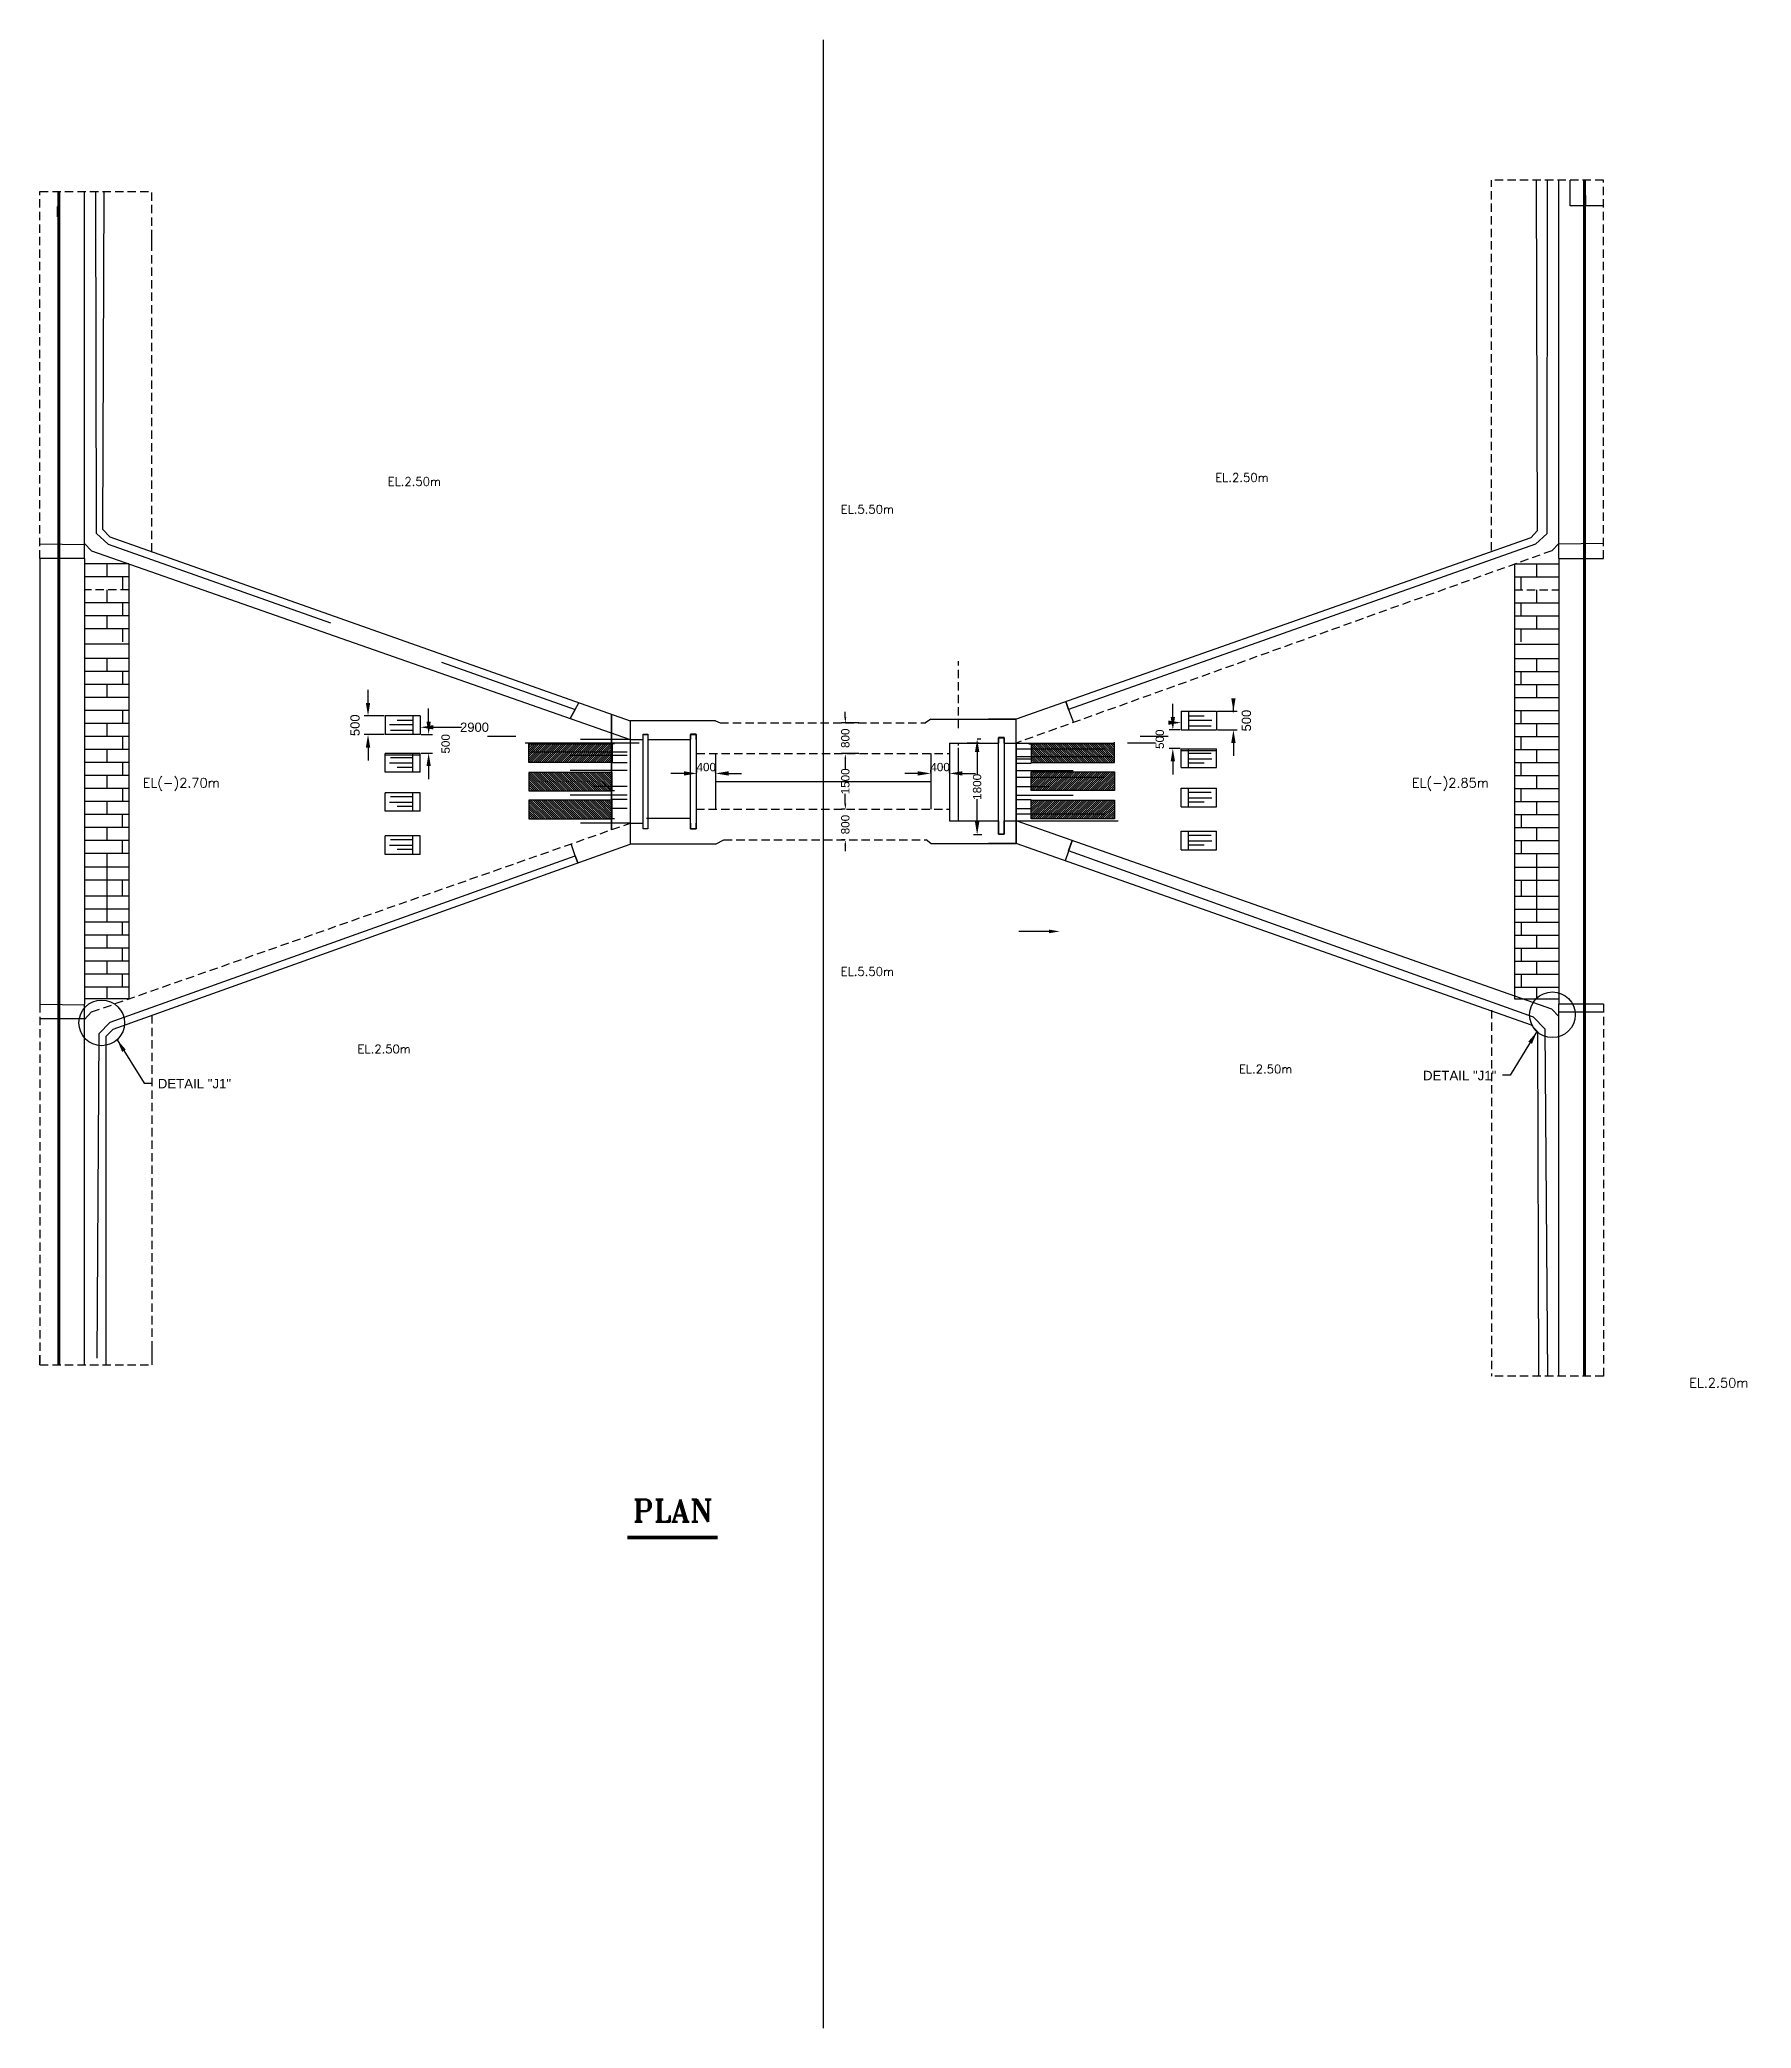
# Model space of a CAD drawing. Header units: inches. Extents: x -21104 to 25001, y -33575 to 19971.
import ezdxf

# ---------------------------------------------------------------- set-up
doc = ezdxf.new("R2010")
doc.units = ezdxf.units.IN
doc.header["$MEASUREMENT"] = 0
doc.linetypes.add('DASHED', pattern=[0.75, 0.5, -0.25])
doc.linetypes.add('DASHED2', pattern=[9.525, 6.35, -3.175])
doc.layers.add('LINE', color=7, linetype='Continuous')
doc.layers.add('TEXT', color=10, linetype='Continuous')
doc.styles.add('BIG', font='ROMANT.SHX')
doc.styles.get("Standard").update_dxf_attribs({"font": 'arial.ttf'})
doc.dimstyles.new('3', dxfattribs={"dimtxt": 225, "dimasz": 350, "dimexe": 100, "dimexo": 25, "dimgap": 9, "dimtad": 0, "dimdec": 0, "dimzin": 0, "dimdsep": 46, "dimtxsty": 'Standard', "dimcen": 0, "dimclrd": 5, "dimclre": 6, "dimclrt": 256, "dimadec": 0, "dimazin": 0, "dimtfac": 1, "dimtdec": 0, "dimtofl": 0, "dimtmove": 2, "dimatfit": 3, "dimfxl": 1, "dimtolj": 1, "dimtzin": 0, "dimarcsym": 0})

# ---------------------------------------------------------------- blocks, each defined once
blk = doc.blocks.new('*D12')
at = {"layer": 'DEFPOINTS', "color": 0, "linetype": 'ByBlock', "transparency": 16777216}
for p in [(4127, 1144), (4148, -1439), (4300, -1439)]:
    blk.add_point(p, dxfattribs=at)
at = {"layer": 'LINE', "color": 6, "linetype": 'ByBlock', "lineweight": -2, "transparency": 16777216}
for p, q in [((4152, 1144), (4248, 1144)), ((4275, -1439), (4048, -1439))]:
    blk.add_line(p, q, dxfattribs=at)
at = {"layer": 'LINE', "color": 5, "linetype": 'ByBlock', "lineweight": -2, "transparency": 16777216}
for p, q in [((4148, 794), (4148, 187)), ((4148, -1089), (4148, -481))]:
    blk.add_line(p, q, dxfattribs=at)
at = {"layer": 'LINE', "color": 5, "linetype": 'ByBlock', "transparency": 16777216}
for points in [[(4090, 794), (4206, 794), (4148, 1144)], [(4090, -1089), (4206, -1089), (4148, -1439)]]:
    blk.add_solid(points, dxfattribs=at)
at = {"layer": 'LINE', "linetype": 'ByBlock', "lineweight": -2, "transparency": 16777216, "insert": (4148, -147), "char_height": 225, "attachment_point": 5, "rotation": 90}
blk.add_mtext('\\A1;1800', dxfattribs=at)
blk = doc.blocks.new('*D13')
at = {"layer": 'DEFPOINTS', "color": 0, "linetype": 'ByBlock', "transparency": 16777216}
for p in [(-3400, 215), (-2900, 215), (-2900, 215)]:
    blk.add_point(p, dxfattribs=at)
at = {"layer": 'LINE', "color": 5, "linetype": 'ByBlock', "lineweight": -2, "transparency": 16777216}
for p, q in [((-3750, 215), (-4100, 215)), ((-2550, 215), (-2200, 215))]:
    blk.add_line(p, q, dxfattribs=at)
at = {"layer": 'LINE', "color": 6, "linetype": 'ByBlock', "lineweight": -2, "transparency": 16777216}
for p, q in [((-3400, 240), (-3400, 315)), ((-2900, 240), (-2900, 315))]:
    blk.add_line(p, q, dxfattribs=at)
at = {"layer": 'LINE', "color": 5, "linetype": 'ByBlock', "transparency": 16777216}
for points in [[(-3750, 273), (-3750, 157), (-3400, 215)], [(-2550, 273), (-2550, 157), (-2900, 215)]]:
    blk.add_solid(points, dxfattribs=at)
at = {"layer": 'LINE', "linetype": 'ByBlock', "lineweight": -2, "transparency": 16777216, "insert": (-3150, 384), "char_height": 225, "attachment_point": 5}
blk.add_mtext('\\A1;400', dxfattribs=at)
blk = doc.blocks.new('*D14')
at = {"layer": 'DEFPOINTS', "color": 0, "linetype": 'ByBlock', "transparency": 16777216}
for p in [(2900, 215), (3400, 215), (3400, 215)]:
    blk.add_point(p, dxfattribs=at)
at = {"layer": 'LINE', "color": 5, "linetype": 'ByBlock', "lineweight": -2, "transparency": 16777216}
for p, q in [((2550, 215), (2200, 215)), ((3750, 215), (4100, 215))]:
    blk.add_line(p, q, dxfattribs=at)
at = {"layer": 'LINE', "color": 6, "linetype": 'ByBlock', "lineweight": -2, "transparency": 16777216}
for p, q in [((2900, 240), (2900, 315)), ((3400, 240), (3400, 315))]:
    blk.add_line(p, q, dxfattribs=at)
at = {"layer": 'LINE', "color": 5, "linetype": 'ByBlock', "transparency": 16777216}
for points in [[(2550, 273), (2550, 157), (2900, 215)], [(3750, 273), (3750, 157), (3400, 215)]]:
    blk.add_solid(points, dxfattribs=at)
at = {"layer": 'LINE', "linetype": 'ByBlock', "lineweight": -2, "transparency": 16777216, "insert": (3150, 384), "char_height": 225, "attachment_point": 5}
blk.add_mtext('\\A1;400', dxfattribs=at)
blk = doc.blocks.new('*D15')
at = {"layer": 'DEFPOINTS', "color": 0, "linetype": 'ByBlock', "transparency": 16777216}
for p in [(597, -750), (615, -750), (615, -1575)]:
    blk.add_point(p, dxfattribs=at)
at = {"layer": 'LINE', "color": 5, "linetype": 'ByBlock', "lineweight": -2, "transparency": 16777216}
for p, q in [((597, -600), (597, -450)), ((597, -1725), (597, -1875))]:
    blk.add_line(p, q, dxfattribs=at)
at = {"layer": 'LINE', "color": 6, "linetype": 'ByBlock', "lineweight": -2, "transparency": 16777216}
for p, q in [((590, -750), (497, -750)), ((590, -1575), (497, -1575))]:
    blk.add_line(p, q, dxfattribs=at)
at = {"layer": 'LINE', "color": 5, "linetype": 'ByBlock', "transparency": 16777216}
for points in [[(572, -600), (622, -600), (597, -750)], [(572, -1725), (622, -1725), (597, -1575)]]:
    blk.add_solid(points, dxfattribs=at)
at = {"layer": 'LINE', "linetype": 'ByBlock', "lineweight": -2, "transparency": 16777216, "insert": (597, -1163), "char_height": 225, "attachment_point": 5, "rotation": 90}
blk.add_mtext('\\A1;800', dxfattribs=at)
blk = doc.blocks.new('*D16')
at = {"layer": 'DEFPOINTS', "color": 0, "linetype": 'ByBlock', "transparency": 16777216}
for p in [(597, 750), (970, 750), (615, -750)]:
    blk.add_point(p, dxfattribs=at)
at = {"layer": 'LINE', "color": 6, "linetype": 'ByBlock', "lineweight": -2, "transparency": 16777216}
for p, q in [((945, 750), (497, 750)), ((590, -750), (497, -750))]:
    blk.add_line(p, q, dxfattribs=at)
at = {"layer": 'LINE', "color": 5, "linetype": 'ByBlock', "lineweight": -2, "transparency": 16777216}
for p, q in [((597, 600), (597, 334)), ((597, -600), (597, -334))]:
    blk.add_line(p, q, dxfattribs=at)
at = {"layer": 'LINE', "color": 5, "linetype": 'ByBlock', "transparency": 16777216}
for points in [[(572, 600), (622, 600), (597, 750)], [(572, -600), (622, -600), (597, -750)]]:
    blk.add_solid(points, dxfattribs=at)
at = {"layer": 'LINE', "linetype": 'ByBlock', "lineweight": -2, "transparency": 16777216, "insert": (597, 0), "char_height": 225, "attachment_point": 5, "rotation": 90}
blk.add_mtext('\\A1;1500', dxfattribs=at)
blk = doc.blocks.new('*D17')
at = {"layer": 'DEFPOINTS', "color": 0, "linetype": 'ByBlock', "transparency": 16777216}
for p in [(597, 1575), (982, 1575), (982, 750)]:
    blk.add_point(p, dxfattribs=at)
at = {"layer": 'LINE', "color": 5, "linetype": 'ByBlock', "lineweight": -2, "transparency": 16777216}
for p, q in [((597, 1725), (597, 1875)), ((597, 600), (597, 450))]:
    blk.add_line(p, q, dxfattribs=at)
at = {"layer": 'LINE', "color": 6, "linetype": 'ByBlock', "lineweight": -2, "transparency": 16777216}
for p, q in [((957, 1575), (497, 1575)), ((957, 750), (497, 750))]:
    blk.add_line(p, q, dxfattribs=at)
at = {"layer": 'LINE', "color": 5, "linetype": 'ByBlock', "transparency": 16777216}
for points in [[(572, 1725), (622, 1725), (597, 1575)], [(572, 600), (622, 600), (597, 750)]]:
    blk.add_solid(points, dxfattribs=at)
at = {"layer": 'LINE', "linetype": 'ByBlock', "lineweight": -2, "transparency": 16777216, "insert": (597, 1162), "char_height": 225, "attachment_point": 5, "rotation": 90}
blk.add_mtext('\\A1;800', dxfattribs=at)
blk = doc.blocks.new('*D10')
at = {"layer": 'DEFPOINTS', "color": 0, "linetype": 'ByBlock', "transparency": 16777216}
for p in [(-10853, 1261), (-10853, 761), (-10628, 761)]:
    blk.add_point(p, dxfattribs=at)
at = {"layer": 'LINE', "color": 5, "linetype": 'ByBlock', "lineweight": -2, "transparency": 16777216}
for p, q in [((-10628, 1611), (-10628, 1961)), ((-10628, 411), (-10628, 61))]:
    blk.add_line(p, q, dxfattribs=at)
at = {"layer": 'LINE', "color": 6, "linetype": 'ByBlock', "lineweight": -2, "transparency": 16777216}
for p, q in [((-10828, 1261), (-10528, 1261)), ((-10828, 761), (-10528, 761))]:
    blk.add_line(p, q, dxfattribs=at)
at = {"layer": 'LINE', "color": 5, "linetype": 'ByBlock', "transparency": 16777216}
for points in [[(-10686, 1611), (-10570, 1611), (-10628, 1261)], [(-10686, 411), (-10570, 411), (-10628, 761)]]:
    blk.add_solid(points, dxfattribs=at)
at = {"layer": 'LINE', "linetype": 'ByBlock', "lineweight": -2, "transparency": 16777216, "insert": (-10170, 1011), "char_height": 225, "attachment_point": 5, "rotation": 90}
blk.add_mtext('\\A1;500', dxfattribs=at)
blk = doc.blocks.new('*D11')
at = {"layer": 'DEFPOINTS', "color": 0, "linetype": 'ByBlock', "transparency": 16777216}
for p in [(9644, 1386), (9419, 886), (9644, 886)]:
    blk.add_point(p, dxfattribs=at)
at = {"layer": 'LINE', "color": 5, "linetype": 'ByBlock', "lineweight": -2, "transparency": 16777216}
for p, q in [((9419, 1736), (9419, 2086)), ((9419, 536), (9419, 186))]:
    blk.add_line(p, q, dxfattribs=at)
at = {"layer": 'LINE', "color": 6, "linetype": 'ByBlock', "lineweight": -2, "transparency": 16777216}
for p, q in [((9619, 1386), (9319, 1386)), ((9619, 886), (9319, 886))]:
    blk.add_line(p, q, dxfattribs=at)
at = {"layer": 'LINE', "color": 5, "linetype": 'ByBlock', "transparency": 16777216}
for points in [[(9361, 1736), (9478, 1736), (9419, 1386)], [(9361, 536), (9478, 536), (9419, 886)]]:
    blk.add_solid(points, dxfattribs=at)
at = {"layer": 'LINE', "linetype": 'ByBlock', "lineweight": -2, "transparency": 16777216, "insert": (9069, 1136), "char_height": 225, "attachment_point": 5, "rotation": 90}
blk.add_mtext('\\A1;500', dxfattribs=at)

msp = doc.modelspace()

# ---------------------------------------------------------------- hatches: boundary and pattern name
at = {"layer": 'LINE', "lineweight": 5}
h = msp.add_hatch(dxfattribs=at)
h.set_pattern_fill('ANSI31', color=0, scale=320, angle=180, style=0)
h.set_pattern_definition([(45, (110514.09, 46657.034), (-28.284271, 28.284271), [])])
h.paths.add_polyline_path([(-7932, 508), (-7932, 1008), (-5682, 1008), (-5682, 508)])
h = msp.add_hatch(dxfattribs=at)
h.set_pattern_fill('ANSI31', color=0, scale=320, angle=180, style=0)
h.set_pattern_definition([(135, (-110594.704, 46657.034), (28.284271, 28.284271), [])])
h.paths.add_polyline_path([(5601.4, 508), (5601.4, 1008), (7851.4, 1008), (7851.4, 508)])
h = msp.add_hatch(dxfattribs=at)
h.set_pattern_fill('ANSI31', color=0, scale=320, angle=180, style=0)
h.set_pattern_definition([(315, (110514.09, -45907.7), (-28.284271, -28.284271), [])])
h.paths.add_polyline_path([(-7932, 241.3), (-7932, -258.7), (-5682, -258.7), (-5682, 241.3)])
h = msp.add_hatch(dxfattribs=at)
h.set_pattern_fill('ANSI31', color=0, scale=320, angle=180, style=0)
h.set_pattern_definition([(225, (-110594.704, -45893.97), (28.284271, -28.284271), [])])
h.paths.add_polyline_path([(5601.4, 255), (5601.4, -245), (7851.4, -245), (7851.4, 255)])
h = msp.add_hatch(dxfattribs=at)
h.set_pattern_fill('ANSI31', color=0, scale=320, angle=180, style=0)
h.set_pattern_definition([(315, (110514.09, -46657.04), (-28.284271, -28.284271), [])])
h.paths.add_polyline_path([(-7932, -508), (-7932, -1008), (-5682, -1008), (-5682, -508)])
h = msp.add_hatch(dxfattribs=at)
h.set_pattern_fill('ANSI31', color=0, scale=320, angle=180, style=0)
h.set_pattern_definition([(225, (-110594.704, -46657.04), (28.284271, -28.284271), [])])
h.paths.add_polyline_path([(5601.4, -508), (5601.4, -1008), (7851.4, -1008), (7851.4, -508)])

# ---------------------------------------------------------------- linework, layer by layer
for p, q in [((0, 19970.5), (0, -33575.1)), ((-5200, 1628), (-5200, -1692)), ((5200, -1675), (5198.4, 1675.3)), ((-2900, 750), (-2900, -750)), ((2900, 750), (2900, -750)), ((-2900, 0), (2900, 0))]:
    msp.add_line(p, q)
msp.add_point((0, 0))
at = {"layer": 'LINE', "color": 0, "linetype": 'DASHED', "ltscale": 450}
for p, q in [((18002.2, 6220.7), (18002.2, 16186.5)), ((21019.8, 16186.5), (18002.2, 16186.5)), ((21019.8, 6000), (21019.8, 16186.5)), ((-21100.4, 6000), (-21100.4, 15886.5)), ((-21100.4, 15886.5), (-18082.8, 15886.5)), ((-18082.8, 6186.1), (-18082.8, 15886.5)), ((19626.5, 6208.7), (5200.1, 1033.3)), ((-18700.4, 5156.3), (-19900.4, 5156.3)), ((18619.8, 5156.3), (19819.8, 5156.3)), ((3650, 1433), (3650, 3233)), ((2900, 1675), (2760.7, 1575)), ((-2771.1, 1575), (2760.7, 1575)), ((-3412.5, 750), (3400, 750)), ((3650, -1060), (3650, 1025)), ((3650, -925), (3650, 900)), ((-3425, -750), (3400, -750)), ((-19706.1, -6208.5), (-5200, -1125)), ((-2677.1, -1575), (2778.5, -1575)), ((2900, -1675), (2778.5, -1575)), ((-21100.4, -6000), (-21100.4, -14729.1)), ((-21100.4, -6000), (-21100.4, -15714.2)), ((-18082.8, -6295.6), (-18082.8, -15714.2)), ((18002.2, -6156.1), (18002.2, -16014.2)), ((21019.8, -6000), (21019.8, -15029.1)), ((21019.8, -6000), (21019.8, -16014.2)), ((-21100.4, -15714.2), (-18082.8, -15714.2)), ((21019.8, -16014.2), (18002.2, -16014.2))]:
    msp.add_line(p, q, dxfattribs=at)
at = {"layer": 'LINE', "color": 0, "linetype": 'ByBlock', "ltscale": 450}
for p, q in [((19247.1, 6751.6), (19214.2, 16186.5)), ((19507.1, 6673.3), (19511, 16186.5)), ((-19575.9, 6672.2), (-19591.6, 15886.5)), ((-19405.5, 6786.9), (-19372.8, 15886.5)), ((-19215.1, 6586.7), (-5200, 1628)), ((19065.8, 6561), (5200.1, 1675.3)), ((-19707.2, 6208.7), (-5200, 1125)), ((19188.6, 6390.5), (6611.8, 1939.5)), ((6611.8, 1939.5), (6538.7, 2147)), ((6538.7, 2147), (6612.1, 1939.6)), ((-6680.2, 1939.5), (-6813.1, 1690.3)), ((-6813.1, 1690.3), (-6680.2, 1939.5)), ((-6680.2, 1939.5), (-6586, 2118.4)), ((6612.1, 1939.6), (6739.1, 1585.5)), ((19625.5, -6129.4), (5200, -1060)), ((6710.5, -1590.8), (6517.4, -2139.1)), ((6611.9, -1871.3), (6710.5, -1590.8)), ((-19205.8, -6480.4), (-6680, -2004.4)), ((-19125, -6668), (-5200, -1692)), ((-6680, -2004.4), (-6792.6, -1683.1)), ((-6680, -2004.4), (-6611.4, -2196.4)), ((-6611.4, -2196.4), (-6680, -2004.4)), ((19077.9, -6564), (5200, -1675)), ((19138.1, -6346.2), (6611.9, -1871.3)), ((-19510.5, -6799.2), (-19565.8, -15528.7)), ((-19319.8, -6871.7), (-19319.8, -15714.2)), ((19244.3, -6738.1), (19272.2, -16014.2)), ((19442.9, -6665), (19511, -16014.2))]:
    msp.add_line(p, q, dxfattribs=at)
at = {"layer": 'LINE', "color": 0}
for p, q in [((19816.9, 6408.9), (19820, 16186.5)), ((-19897.5, 6408.9), (-19900.6, 15886.5)), ((-19900.4, 6191.5), (-19897.5, 6191.2)), ((-19900.4, 6191.5), (-19897.5, 6191.2)), ((-19897.5, 6191.2), (-19897.5, 6191.2)), ((19819.8, 6191.5), (19816.8, 6191.2)), ((19819.8, 6191.5), (19816.8, 6191.2)), ((19816.8, 6191.2), (19816.8, 6191.2)), ((-5700, -1300.2), (-5700, 1804.9)), ((-5700, 1125), (-6139.7, 1125)), ((-19900.4, -15714.2), (-19900.4, -6411.7)), ((19819.8, -15935.1), (19819.8, -6332.6))]:
    msp.add_line(p, q, dxfattribs=at)
at = {"layer": 'LINE', "color": 0, "linetype": 'ByBlock', "lineweight": -2}
for p, q in [((19819.8, 6000), (19819.8, 16186.5)), ((-19900.4, 6000), (-19900.4, 15886.5)), ((21019.8, 15500), (20119.8, 15500)), ((-18082.8, 14405.4), (-18082.8, 14764.1)), ((-19575.9, 6672.2), (-19257.4, 6389.4)), ((-19405.5, 6786.9), (-19215.1, 6586.7)), ((19247.1, 6751.6), (19065.8, 6561)), ((19507.1, 6673.3), (19188.6, 6390.5)), ((-21100.4, 6398), (-19900.4, 6383.2)), ((-21100.4, 6000), (-21100.4, -6000)), ((-19900.4, 6000), (-21100.4, 6000)), ((-19900.4, 6000), (-19900.4, -6000)), ((-19897.5, 6408.9), (-19707.2, 6208.7)), ((19816.9, 6408.9), (19626.5, 6208.7)), ((21019.8, 6401.7), (19819.8, 6386.9)), ((19819.8, 6000), (21019.8, 6000)), ((19819.8, 6000), (19819.8, -6000)), ((-18700.4, 5856.3), (-19900.4, 5856.3)), ((-18700.4, 5506.3), (-19900.4, 5506.3)), ((-19300.4, 5856.3), (-19300.4, 5506.3)), ((-18877, 5506.3), (-18877, 5156.3)), ((-18700.4, 5856.3), (-18700.4, -5856.3)), ((18619.8, 5856.3), (18619.8, -5856.3)), ((18619.8, 5856.3), (19819.8, 5856.3)), ((18619.8, 5506.3), (19819.8, 5506.3)), ((18796.4, 5506.3), (18796.4, 5156.3)), ((19219.8, 5856.3), (19219.8, 5506.3)), ((-19300.4, 5156.3), (-19300.4, 4806.3)), ((19219.8, 5156.3), (19219.8, 4806.3)), ((-18700.4, 4806.3), (-19900.4, 4806.3)), ((-18700.4, 4456.3), (-19900.4, 4456.3)), ((-19300.4, 4456.3), (-19300.4, 4106.3)), ((-18877, 4806.3), (-18877, 4456.3)), ((18619.8, 4806.3), (19819.8, 4806.3)), ((18619.8, 4456.3), (19819.8, 4456.3)), ((18796.4, 4806.3), (18796.4, 4456.3)), ((19219.8, 4456.3), (19219.8, 4106.3)), ((-18700.4, 4106.3), (-19900.4, 4106.3)), ((-18877, 4106.3), (-18877, 3756.3)), ((18619.8, 4106.3), (19819.8, 4106.3)), ((18796.4, 4106.3), (18796.4, 3756.3)), ((-18700.4, 3692.3), (-19900.4, 3692.3)), ((-18700.4, 3306.3), (-19900.4, 3306.3)), ((-19300.4, 3306.3), (-19300.4, 2956.3)), ((18619.8, 3692.3), (19819.8, 3692.3)), ((18619.8, 3306.3), (19819.8, 3306.3)), ((19219.8, 3306.3), (19219.8, 2956.3)), ((-18700.4, 2956.3), (-19900.4, 2956.3)), ((-18877, 2956.3), (-18877, 2606.3)), ((18619.8, 2956.3), (19819.8, 2956.3)), ((18796.4, 2956.3), (18796.4, 2606.3)), ((-18700.4, 2606.3), (-19900.4, 2606.3)), ((-18700.4, 2256.3), (-19900.4, 2256.3)), ((-19300.4, 2606.3), (-19300.4, 2256.3)), ((-12260.3, 2112.9), (-12260.3, 2462.9)), ((11051.5, 1866), (11051.5, 2216)), ((18619.8, 2606.3), (19819.8, 2606.3)), ((18619.8, 2256.3), (19819.8, 2256.3)), ((19219.8, 2606.3), (19219.8, 2256.3)), ((-18700.4, 1906.3), (-19900.4, 1906.3)), ((-18877, 1906.3), (-18877, 1556.3)), ((-11827.6, 1762.9), (-12360.3, 1762.9)), ((-10852.6, 1762.9), (-11802.6, 1762.9)), ((-10852.6, 1762.9), (-11802.6, 1762.9)), ((-11802.6, 1762.9), (-11802.6, 1260.9)), ((-11052.6, 1635.9), (-11471.7, 1635.9)), ((-11052.6, 1762.9), (-11052.6, 1260.9)), ((-10852.6, 1762.9), (-10852.6, 1260.9)), ((-5700, 1804.9), (-5700, -1300.2)), ((-2900, 1628), (-5200, 1628)), ((-2900, 1628), (-2771.1, 1575)), ((2900, 1675), (5200.1, 1675.3)), ((5200.1, 1675.3), (4450, 1675)), ((9643.8, 1887.9), (9643.8, 1385.9)), ((9643.8, 1887.9), (10593.8, 1887.9)), ((9643.8, 1887.9), (10593.8, 1887.9)), ((9843.8, 1887.9), (9843.8, 1385.9)), ((9843.8, 1760.9), (10262.9, 1760.9)), ((9843.8, 1647.2), (10471.9, 1647.2)), ((10593.8, 1887.9), (10593.8, 1385.9)), ((10618.8, 1887.9), (11151.5, 1887.9)), ((18619.8, 1906.3), (19819.8, 1906.3)), ((18796.4, 1906.3), (18796.4, 1556.3)), ((-18700.4, 1556.3), (-19900.4, 1556.3)), ((-18700.4, 1206.3), (-19900.4, 1206.3)), ((-19300.4, 1556.3), (-19300.4, 1206.3)), ((-18877, 1206.3), (-18877, 856.3)), ((-11827.6, 1260.9), (-12360.3, 1260.9)), ((-10852.6, 1260.9), (-11802.6, 1260.9)), ((-11052.6, 1522.1), (-11680.7, 1522.1)), ((-11052.6, 1374.3), (-11656.4, 1374.3)), ((-10502.6, 1456.9), (-9744, 1456.9)), ((-8282, 1210), (-9040.7, 1210)), ((-5200, 1125), (-6534.9, 1125)), ((-5200, 1125), (-4850, 1125)), ((-5200, 1125), (-5200, -1125)), ((-5200, 1125), (-4850, 1125)), ((-4850, 1125), (-4850, 1275)), ((-4850, 1275), (-4725, 1275)), ((-4725, 1275), (-4725, 1125)), ((-4725, 1125), (-3575, 1125)), ((-3425, 1275), (-3575, 1275)), ((-3575, 1275), (-3575, 1125)), ((-3425, 1125), (-3425, 1275)), ((-3425, 1125), (-3400, 1125)), ((4875, 1183), (4725, 1183)), ((4725, 1183), (4725, 1033)), ((4875, 1033), (4875, 1183)), ((9293.8, 1210), (8535.1, 1210)), ((9643.8, 1385.9), (10593.8, 1385.9)), ((9843.8, 1499.4), (10447.6, 1499.4)), ((10618.8, 1385.9), (11151.5, 1385.9)), ((18619.8, 1556.3), (19819.8, 1556.3)), ((18619.8, 1206.3), (19819.8, 1206.3)), ((18796.4, 1206.3), (18796.4, 856.3)), ((19219.8, 1556.3), (19219.8, 1206.3)), ((-18700.4, 856.3), (-19900.4, 856.3)), ((-19300.4, 856.3), (-19300.4, 506.3)), ((-12260.3, 910.9), (-12260.3, 560.9)), ((-10852.6, 747.7), (-11802.6, 747.7)), ((-11802.6, 245.7), (-11802.6, 747.7)), ((-10852.6, 702.3), (-11802.6, 702.3)), ((-11052.6, 634.3), (-11656.4, 634.3)), ((-11052.6, 245.7), (-11052.6, 747.7)), ((-10852.6, 245.7), (-10852.6, 747.7)), ((-4955.6, 1033), (-8030.6, 1033)), ((-7932, 508), (-7932, 1008)), ((-5280.6, 791.3), (-7875.8, 791.3)), ((-5280.6, 696.3), (-6819.1, 696.3)), ((-5617.7, 1008), (-5836.8, 1008)), ((-5617.7, 1008), (-5836.8, 1008)), ((3400, 1033), (3400, -1060)), ((3400, 1033), (4725, 1033)), ((4200, 1033), (3875, 1033)), ((4875, 1033), (7851.4, 1033)), ((5200.1, 1033.3), (5200, -1675)), ((5200, 875.5), (7580.5, 875.5)), ((5200, 674.7), (7795.2, 674.7)), ((5200, 611.4), (5601.4, 611.4)), ((5537.1, 1008), (5756.2, 1008)), ((5537.1, 1008), (5756.2, 1008)), ((7851.4, 1033), (7851.4, 1060)), ((7851.4, 550), (7851.4, 1014)), ((7851.4, 508), (7851.4, 1008)), ((8201.4, 1042), (8949.8, 1042)), ((9643.8, 370.8), (9643.8, 872.8)), ((9643.8, 872.8), (10593.8, 872.8)), ((9643.8, 827.4), (10593.8, 827.4)), ((9843.8, 370.8), (9843.8, 872.8)), ((9843.8, 759.3), (10447.6, 759.3)), ((9843.8, 611.5), (10471.9, 611.5)), ((10593.8, 370.8), (10593.8, 872.8)), ((11051.5, 1035.9), (11051.5, 685.9)), ((18619.8, 856.3), (19819.8, 856.3)), ((19219.8, 856.3), (19219.8, 506.3)), ((-18700.4, 506.3), (-19900.4, 506.3)), ((-18700.4, 156.3), (-19900.4, 156.3)), ((-19300.4, 156.3), (-19300.4, -193.7)), ((-18877, 506.3), (-18877, 156.3)), ((-10852.6, 245.7), (-11802.6, 245.7)), ((-10852.6, 245.7), (-11802.6, 245.7)), ((-11052.6, 486.5), (-11680.7, 486.5)), ((-11052.6, 372.7), (-11471.7, 372.7)), ((-7932, 241.3), (-7932, -258.7)), ((-5280.6, 296.3), (-6819.1, 296.3)), ((-5280.6, 501.7), (-5682, 501.7)), ((5200, 486.7), (5601.4, 486.7)), ((5200, 296.3), (6738.5, 296.3)), ((5200, 110), (7580.5, 110)), ((7851.4, 255), (7851.4, -245)), ((7851.4, 213.1), (7851.4, -245)), ((9643.8, 370.8), (10593.8, 370.8)), ((9643.8, 370.8), (10593.8, 370.8)), ((9843.8, 497.8), (10262.9, 497.8)), ((18619.8, 506.3), (19819.8, 506.3)), ((18619.8, 156.3), (19819.8, 156.3)), ((18796.4, 506.3), (18796.4, 156.3)), ((19219.8, 156.3), (19219.8, -193.7)), ((-18700.4, -193.7), (-19900.4, -193.7)), ((-18877, -193.7), (-18877, -543.7)), ((-10852.6, -304.2), (-11802.6, -304.2)), ((-11802.6, -806.2), (-11802.6, -304.2)), ((-11052.6, -417.7), (-11656.4, -417.7)), ((-11052.6, -806.2), (-11052.6, -304.2)), ((-10852.6, -806.2), (-10852.6, -304.2)), ((-7932, -508), (-7932, -1008)), ((-5280.6, -368.7), (-6819.1, -368.7)), ((-5280.6, -138), (-6196.1, -138)), ((-5617.7, -258.7), (-5836.8, -258.7)), ((-5617.7, -258.7), (-5836.8, -258.7)), ((-5280.6, -486.7), (-5682, -486.7)), ((5200, -138), (6115.5, -138)), ((5200, -368.7), (6738.5, -368.7)), ((5200, -486.7), (5601.4, -486.7)), ((7851.4, -508), (7851.4, -1008)), ((9643.8, -681.2), (9643.8, -179.2)), ((9643.8, -179.2), (10593.8, -179.2)), ((9843.8, -681.2), (9843.8, -179.2)), ((9843.8, -292.6), (10447.6, -292.6)), ((9843.8, -440.4), (10471.9, -440.4)), ((10593.8, -681.2), (10593.8, -179.2)), ((18619.8, -193.7), (19819.8, -193.7)), ((18796.4, -193.7), (18796.4, -543.7)), ((-18700.4, -543.7), (-19900.4, -543.7)), ((-18700.4, -893.7), (-19900.4, -893.7)), ((-19300.4, -543.7), (-19300.4, -893.7)), ((-18884.6, -893.7), (-18884.6, -1243.7)), ((-10852.6, -806.2), (-11802.6, -806.2)), ((-10852.6, -806.2), (-11802.6, -806.2)), ((-11052.6, -565.5), (-11680.7, -565.5)), ((-11052.6, -679.2), (-11471.7, -679.2)), ((-5617.7, -1008), (-5836.8, -1008)), ((-5617.7, -1008), (-5836.8, -1008)), ((-5280.6, -730.4), (-5682, -730.4)), ((-4754.8, -994.7), (-3604.8, -994.7)), ((3400, -1060), (4725, -1060)), ((4725, -1060), (4725, -1425)), ((4875, -1060), (7950, -1060)), ((4875, -1425), (4875, -1060)), ((5200, -730.4), (5601.4, -730.4)), ((5200, -875.5), (7580.5, -875.5)), ((7851.4, -550), (7851.4, -1008)), ((9643.8, -681.2), (10593.8, -681.2)), ((9643.8, -681.2), (10593.8, -681.2)), ((9843.8, -554.2), (10262.9, -554.2)), ((18619.8, -543.7), (19819.8, -543.7)), ((18619.8, -893.7), (19819.8, -893.7)), ((18804, -893.7), (18804, -1243.7)), ((19219.8, -543.7), (19219.8, -893.7)), ((-18700.4, -1243.7), (-19900.4, -1243.7)), ((-18700.4, -1593.7), (-19900.4, -1593.7)), ((-19300.4, -1243.7), (-19300.4, -1593.7)), ((-18884.6, -1593.7), (-18884.6, -1943.7)), ((-10852.6, -1462.2), (-11802.6, -1462.2)), ((-11802.6, -1964.2), (-11802.6, -1462.2)), ((-11052.6, -1575.6), (-11656.4, -1575.6)), ((-11052.6, -1964.2), (-11052.6, -1462.2)), ((-10852.6, -1964.2), (-10852.6, -1462.2)), ((-5200, -1125), (-6534.9, -1125)), ((-5200, -1125), (-4850, -1125)), ((-4850, -1275), (-4850, -1125)), ((-4725, -1275), (-4850, -1275)), ((-4725, -1125), (-4725, -1275)), ((-3575, -1125), (-3575, -1275)), ((-3575, -1275), (-3425, -1275)), ((-3425, -1275), (-3425, -1125)), ((-2900, -1692), (-2677.1, -1575)), ((4725, -1425), (4875, -1425)), ((9643.8, -1839.1), (9643.8, -1337.1)), ((9643.8, -1337.1), (10593.8, -1337.1)), ((9843.8, -1839.1), (9843.8, -1337.1)), ((9843.8, -1450.6), (10447.6, -1450.6)), ((9843.8, -1598.4), (10471.9, -1598.4)), ((10593.8, -1839.1), (10593.8, -1337.1)), ((18619.8, -1243.7), (19819.8, -1243.7)), ((18619.8, -1593.7), (19819.8, -1593.7)), ((18804, -1593.7), (18804, -1943.7)), ((19219.8, -1243.7), (19219.8, -1593.7)), ((-18700.4, -1943.7), (-19900.4, -1943.7)), ((-19300.4, -1943.7), (-19300.4, -3793.7)), ((-10852.6, -1964.2), (-11802.6, -1964.2)), ((-10852.6, -1964.2), (-11802.6, -1964.2)), ((-11052.6, -1723.4), (-11680.7, -1723.4)), ((-11052.6, -1837.2), (-11471.7, -1837.2)), ((-2900, -1692), (-5200, -1692)), ((2900, -1675), (5200, -1675)), ((5200, -1675), (4450, -1675)), ((9643.8, -1839.1), (10593.8, -1839.1)), ((9643.8, -1839.1), (10593.8, -1839.1)), ((9843.8, -1712.1), (10262.9, -1712.1)), ((18619.8, -1943.7), (19819.8, -1943.7)), ((19219.8, -1943.7), (19219.8, -3793.7)), ((-18700.4, -2306.7), (-19900.4, -2306.7)), ((-18700.4, -2656.7), (-19900.4, -2656.7)), ((-19300.4, -2306.7), (-19300.4, -2656.7)), ((-18884.6, -2656.7), (-18884.6, -3093.7)), ((18619.8, -2306.7), (19819.8, -2306.7)), ((18619.8, -2656.7), (19819.8, -2656.7)), ((18804, -2656.7), (18804, -3093.7)), ((19219.8, -2306.7), (19219.8, -2656.7)), ((-18700.4, -3093.7), (-19900.4, -3093.7)), ((-19300.4, -3093.7), (-19300.4, -3443.7)), ((18619.8, -3093.7), (19819.8, -3093.7)), ((19219.8, -3093.7), (19219.8, -3443.7)), ((-18700.4, -3443.7), (-19900.4, -3443.7)), ((18619.8, -3443.7), (19819.8, -3443.7)), ((-18700.4, -3793.7), (-19900.4, -3793.7)), ((-18700.4, -4143.7), (-19900.4, -4143.7)), ((-19300.4, -4143.7), (-19300.4, -4493.7)), ((-18884.6, -3793.7), (-18884.6, -4143.7)), ((18619.8, -3793.7), (19819.8, -3793.7)), ((18619.8, -4143.7), (19819.8, -4143.7)), ((18804, -3793.7), (18804, -4143.7)), ((19219.8, -4143.7), (19219.8, -4493.7)), ((-18700.4, -4493.7), (-19900.4, -4493.7)), ((-18884.6, -4493.7), (-18884.6, -4843.7)), ((18619.8, -4493.7), (19819.8, -4493.7)), ((18804, -4493.7), (18804, -4843.7)), ((-18700.4, -4843.7), (-19900.4, -4843.7)), ((-18700.4, -5193.7), (-19900.4, -5193.7)), ((-19300.4, -4843.7), (-19300.4, -5193.7)), ((-18884.6, -5193.7), (-18884.6, -5543.7)), ((18619.8, -4843.7), (19819.8, -4843.7)), ((18619.8, -5193.7), (19819.8, -5193.7)), ((18804, -5193.7), (18804, -5543.7)), ((19219.8, -4843.7), (19219.8, -5193.7)), ((-18700.4, -5543.7), (-19900.4, -5543.7)), ((-18700.4, -5856.3), (-19900.4, -5856.3)), ((-19300.4, -5543.7), (-19300.4, -5856.3)), ((18619.8, -5543.7), (19819.8, -5543.7)), ((18619.8, -5856.3), (19819.8, -5856.3)), ((19219.8, -5543.7), (19219.8, -5856.3)), ((-21100.4, -6000), (-19900.4, -6014.8)), ((-19900.4, -6398), (-21100.4, -6398)), ((-19900.4, -15714.2), (-19900.4, -6000)), ((-19900.4, -6411.7), (-19706.1, -6208.5)), ((19442.9, -6665), (19138.1, -6346.2)), ((19819.8, -6332.6), (19625.5, -6129.4)), ((19819.8, -16014.2), (19819.8, -6000)), ((21019.8, -6000), (19819.8, -6000)), ((21019.8, -6214.3), (19819.8, -6214.3)), ((-19510.5, -6799.2), (-19205.8, -6480.4)), ((-19319.8, -6871.7), (-19125, -6668)), ((19272.2, -6767.2), (19077.9, -6564)), ((-18082.8, -15204.3), (-18082.8, -15715.3))]:
    msp.add_line(p, q, dxfattribs=at)
at = {"layer": 'LINE'}
for p, q in [((20119.8, 15500), (20119.8, 16186.5)), ((20544.6, 15500), (20544.6, 15779.5)), ((-20625.2, 15200), (-20625.2, 15479.5)), ((6189.7, -4040), (5269.4, -4040)), ((-21103.7, -15714.2), (-21103.7, -15459.2))]:
    msp.add_line(p, q, dxfattribs=at)
at = {"layer": 'LINE', "color": 1, "linetype": 'ByBlock', "lineweight": -2}
msp.add_line((-19900.4, 6000), (-19900.4, 15886.5), dxfattribs=at)
at = {"layer": 'LINE', "color": 0, "linetype": 'DASHED2', "ltscale": 1000}
msp.add_line((-19257.4, 6389.4), (-6680.2, 1939.5), dxfattribs=at)
at = {"layer": 'LINE', "color": 0, "lineweight": 5}
for p, q in [((-6304.9, 1014), (-7932, 1014)), ((-6304.9, 1008), (-7932, 1008)), ((6224.3, 1014), (7851.4, 1014)), ((6224.3, 1008), (7851.4, 1008)), ((-6304.9, -258.7), (-7932, -258.7)), ((6224.3, -245), (7851.4, -245)), ((-6304.9, -1008), (-7932, -1008)), ((6224.3, -1008), (7851.4, -1008))]:
    msp.add_line(p, q, dxfattribs=at)
at = {"layer": 'LINE', "color": 0, "linetype": 'DASHED', "ltscale": 450, "const_width": 85}
for points in [[(20509.5, 16186.5), (20509.5, 4183.3)], [(-20590.1, 15886.5), (-20590.1, 4183.3)], [(-20590.1, 4183.3), (-20590.1, -15714.2)], [(20509.5, 4183.3), (20509.5, -16014.2)]]:
    msp.add_lwpolyline(points, dxfattribs=at)
at = {"layer": 'LINE', "color": 0, "linetype": 'ByBlock', "lineweight": -2}
for points in [[(-4850, 1263.8), (-4725, 1263.8), (-4725, -1275), (-4850, -1275)], [(-3575, 1263.8), (-3425, 1263.8), (-3425, -1275), (-3575, -1275)], [(4725, 1175), (4875, 1175), (4875, -1425), (4725, -1425)]]:
    msp.add_lwpolyline(points, close=True, dxfattribs=at)
for points in [[(-7932, 1008), (-5682, 1008), (-5682, 508), (-7932, 508)], [(7851.4, 1008), (5601.4, 1008), (5601.4, 508), (7851.4, 508)], [(-7932, -258.7), (-5682, -258.7), (-5682, 241.3), (-7932, 241.3)], [(7851.4, -245), (5601.4, -245), (5601.4, 255), (7851.4, 255)], [(-7932, -1008), (-5682, -1008), (-5682, -508), (-7932, -508)], [(7851.4, -1008), (5601.4, -1008), (5601.4, -508), (7851.4, -508)]]:
    msp.add_lwpolyline(points, dxfattribs=at)
at = {"layer": 'LINE', "const_width": 100}
msp.add_lwpolyline([(-5277.1, -20360.3), (-2838.6, -20360.3)], dxfattribs=at)
at = {"layer": 'LINE'}
for centre in [(-19434.2, -6502), (19644.4, -6285.4)]:
    msp.add_circle(centre, 615.1, dxfattribs=at)
at = {"layer": 'LINE', "color": 0, "linetype": 'ByBlock', "lineweight": -2}
for points in [[(11109.8, 2237.9), (10993.1, 2237.9), (11051.5, 1887.9)], [(-12318.6, 2112.9), (-12202, 2112.9), (-12260.3, 1762.9)], [(9293.8, 1640.3), (9293.8, 1523.6), (9643.8, 1581.9)], [(-12318.6, 910.9), (-12202, 910.9), (-12260.3, 1260.9)], [(-10502.6, 1515.2), (-10502.6, 1398.5), (-10852.6, 1456.9)], [(11109.8, 1035.9), (10993.1, 1035.9), (11051.5, 1385.9)]]:
    msp.add_solid(points, dxfattribs=at)
at = {"layer": 'LINE'}
msp.add_solid([(6080.2, -3990.4), (6080.2, -4089.6), (6377.7, -4040)], dxfattribs=at)

# ---------------------------------------------------------------- texts
at = {"layer": 'LINE', "style": 'BIG'}
msp.add_text('PLAN', height=600, dxfattribs=at).set_placement((-5129.2, -19935.3))
at = {"layer": 'LINE', "linetype": 'ByBlock', "lineweight": -2, "char_height": 250, "attachment_point": 5, "rotation": 90}
for insert in [(-12610.3, 1511.9), (11401.5, 1636.9)]:
    msp.add_mtext('\\A1;500', dxfattribs=dict(at, insert=insert))
at = {"layer": 'LINE', "linetype": 'ByBlock', "lineweight": -2, "insert": (-9392.3, 1456.9), "char_height": 250, "attachment_point": 5}
msp.add_mtext('\\A1;2900', dxfattribs=at)
at = {"layer": 'LINE', "char_height": 255, "width": 2795.642}
for insert, attachment_point in [((-17923.7, -8009.8), 1), ((18133.9, -7793.3), 3)]:
    msp.add_mtext('DETAIL "J1"', dxfattribs=dict(at, insert=insert, attachment_point=attachment_point))
at = {"layer": 'TEXT', "style": 'BIG'}
for s, height, p in [('EL.2.50m', 229.5, (-11732, 7960.5)), ('EL.2.50m', 229.5, (10561.2, 8067.3)), ('EL.5.50m', 229.5, (471.7, 7212.1)), ('EL.5.50m', 229.5, (471.7, -5233.7)), ('EL.2.50m', 229.5, (-12545, -7320.5)), ('EL.2.50m', 229.5, (11198.4, -7860.4)), ('EL.2.50m', 255, (23328.7, -16321.3))]:
    msp.add_text(s, height=height, dxfattribs=at).set_placement(p)
at = {"layer": 'TEXT', "color": 0, "style": 'BIG'}
for s, p in [('EL(-)2.70m', (-18329.6, -165)), ('EL(-)2.85m', (15856.8, -165))]:
    msp.add_text(s, height=255, dxfattribs=at).set_placement(p)

# ---------------------------------------------------------------- dimensions: what is measured, and where the dimension line sits
at = {"layer": 'LINE', "color": 0, "linetype": 'ByBlock', "lineweight": -2}
for base, p1, p2, picture, middle in [((-10628.1, 760.9), (-10852.6, 1260.9), (-10852.6, 760.9), '*D10', (-10170, 1010.9)), ((9419.2, 885.9), (9643.8, 1385.9), (9643.8, 885.9), '*D11', (9069.2, 1135.9))]:
    dim = msp.add_linear_dim(base=base, p1=p1, p2=p2, angle=90, dimstyle='3', dxfattribs=at)
    dim.commit()
    dim.dimension.update_dxf_attribs({"geometry": picture, "text_midpoint": middle})
for base, p1, p2, picture, middle in [((596.7, 1575), (981.7, 750), (981.7, 1575), '*D17', (596.7, 1162.5)), ((596.7, -750), (614.7, -1575), (614.7, -750), '*D15', (596.7, -1162.5))]:
    dim = msp.add_linear_dim(base=base, p1=p1, p2=p2, angle=90, text='800', dimstyle='3', override={"dimasz": 150}, dxfattribs=at)
    dim.commit()
    dim.dimension.update_dxf_attribs({"geometry": picture, "text_midpoint": middle})
dim = msp.add_linear_dim(base=(4147.9, -1439.3), p1=(4127.1, 1144.3), p2=(4299.8, -1439.3), angle=90, text='1800', dimstyle='3', dxfattribs=at)
dim.commit()
dim.dimension.update_dxf_attribs({"geometry": '*D12', "text_midpoint": (4147.9, -147.5)})
dim = msp.add_linear_dim(base=(596.7, 750), p1=(614.7, -750), p2=(969.7, 750), angle=90, dimstyle='3', override={"dimasz": 150}, dxfattribs=at)
dim.commit()
dim.dimension.update_dxf_attribs({"geometry": '*D16', "text_midpoint": (596.7, 0)})
for base, p1, p2, picture, middle in [((-2900, 215), (-3400, 215), (-2900, 215), '*D13', (-3150, 383.5)), ((3400, 215), (2900, 215), (3400, 215), '*D14', (3150, 383.5))]:
    dim = msp.add_linear_dim(base=base, p1=p1, p2=p2, text='400', dimstyle='3', dxfattribs=at)
    dim.commit()
    dim.dimension.update_dxf_attribs({"geometry": picture, "text_midpoint": middle, "dimtype": 160})

# ---------------------------------------------------------------- leaders
at = {"layer": 'LINE'}
for points in [[(-19019.1, -6955.9), (-18295.4, -8125.2), (-18086, -8125.2)], [(19229.3, -6739.3), (18505.6, -7908.6), (18296.2, -7908.6)]]:
    msp.add_leader(points, dimstyle='3', override={"dimgap": 9, "dimtad": 0, "dimfxl": 0.12}, dxfattribs=at)

doc.saveas('drawing.dxf')
